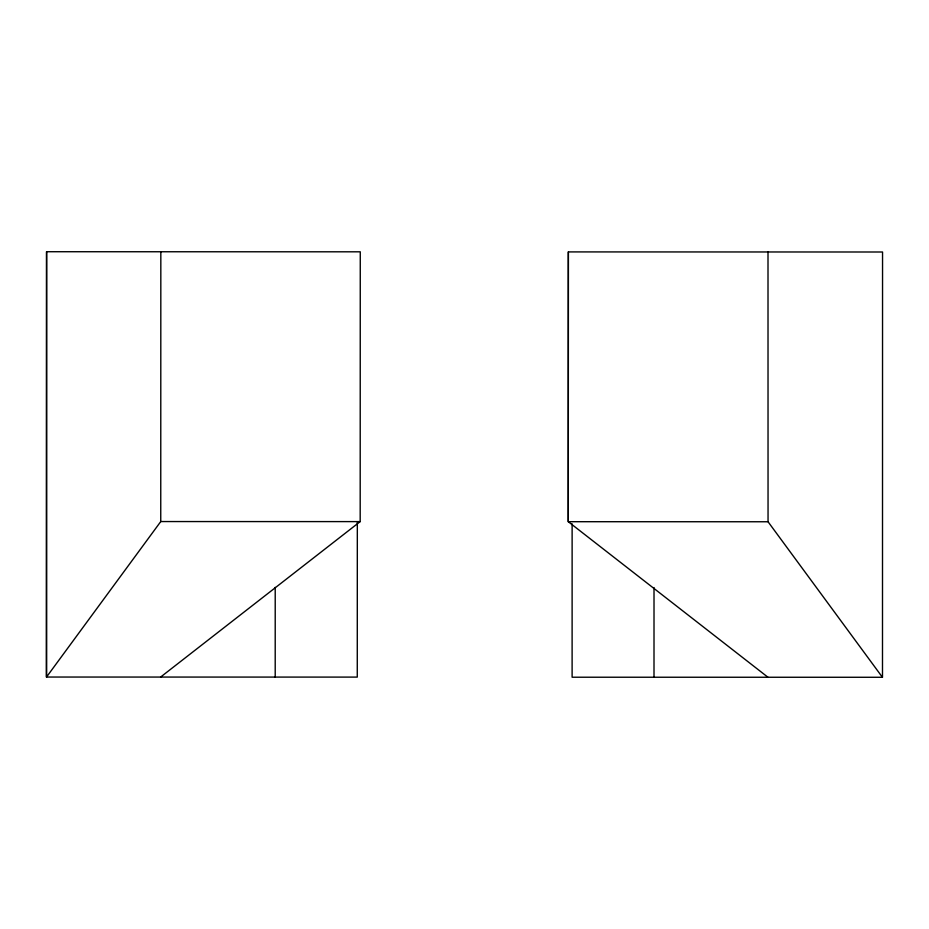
<?xml version="1.0" encoding="UTF-8"?>
<svg xmlns="http://www.w3.org/2000/svg" width="929" height="929" viewBox="0 0 929 929"><rect width="100%" height="100%" fill="white"/><g stroke="black" fill="none" stroke-linecap="round" stroke-linejoin="round"><path stroke-width="1.39" d="M160.624 677.055L360.185 521.599L360.266 251.817L46.578 251.724L46.45 677.044L357.27 677.102L357.328 522.295M46.578 251.724L46.52 677.044L160.752 521.552L160.833 251.759M275.216 587.383L275.205 677.078M572.125 523.863L572.113 677.218L882.492 677.276L882.55 252.003L568.362 251.91L568.281 521.703L767.969 677.253M654.016 587.534L654.004 677.229M360.138 521.61L160.752 521.552M882.422 677.276L768.051 521.761L568.281 521.703L568.362 251.91M768.004 251.968L768.051 521.761"/></g></svg>
